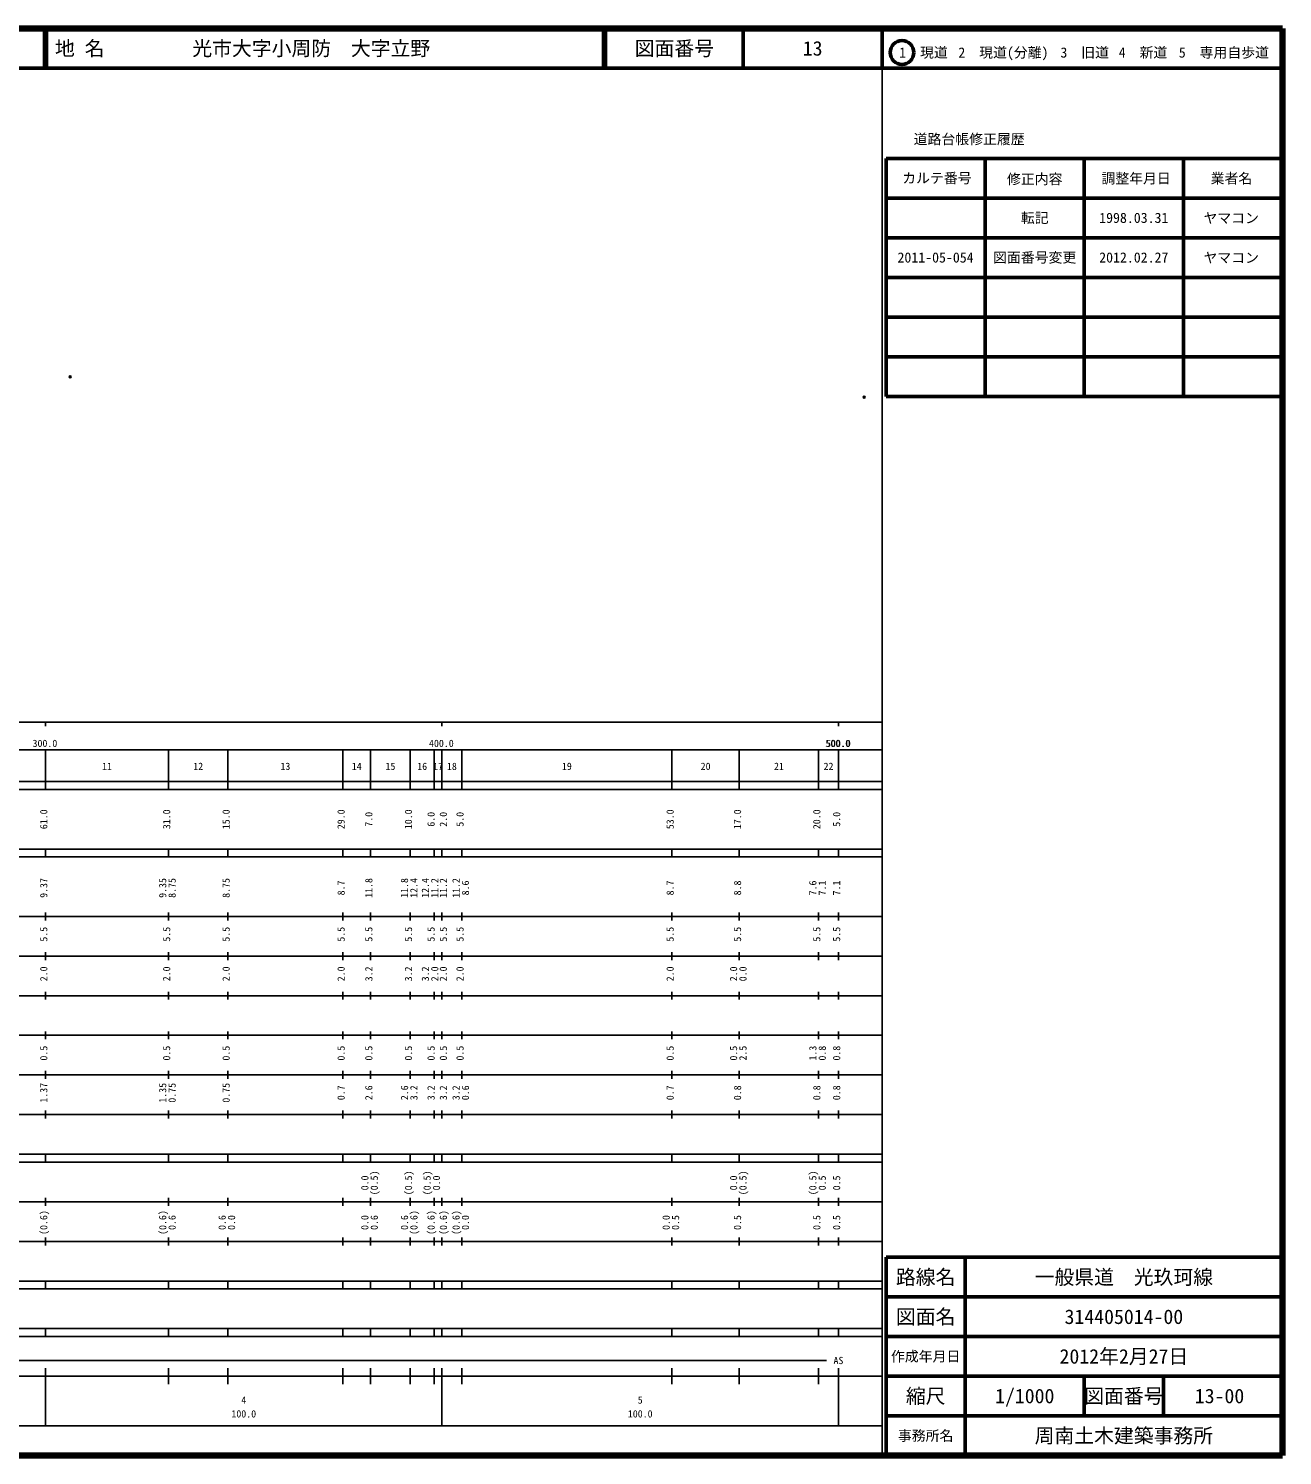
# Model space of a CAD drawing. Units: millimetres on the paper. Extents: x 40 to 680, y 20 to 380.
# Drawn here: x 363.7 to 680, y 20 to 380 of the extents above; entities that cross this region are included whole.
import ezdxf
from ezdxf.enums import TextEntityAlignment as Align

# ---------------------------------------------------------------- set-up
doc = ezdxf.new("R2010")
doc.units = ezdxf.units.MM
doc.header["$PDMODE"] = 32
doc.header["$PDSIZE"] = 0.5
doc.layers.add('M-OTRS', color=6, linetype='Continuous')
doc.layers.add('M-TTL-TXT', color=7, linetype='Continuous')
for name, color, linetype, lineweight in [('M-TTL', 2, 'Continuous', 140), ('M-TTL-BAND', 7, 'Continuous', 25), ('M-TTL-FRAM', 2, 'Continuous', 50), ('M-TTL-LINE', 7, 'Continuous', 50)]:
    doc.layers.add(name, color=color, linetype=linetype, lineweight=lineweight)
doc.styles.add('ＭＳ ゴシック', font='')
doc.styles.get('ＭＳ ゴシック').set_extended_font_data('MS Gothic')

msp = doc.modelspace()

# ---------------------------------------------------------------- linework, layer by layer
at = {"layer": 'M-OTRS'}
for p in [(374.209, 292.107), (574.491, 287.009)]:
    msp.add_point(p, dxfattribs=at)
at = {"layer": 'M-TTL'}
for p, q in [((680, 380), (40, 380)), ((680, 20), (680, 380)), ((40, 20), (680, 20))]:
    msp.add_line(p, q, dxfattribs=at)
at = {"layer": 'M-TTL-BAND'}
for p, q in [((579, 20), (579, 370)), ((40, 205), (579, 205)), ((368, 205), (368, 204)), ((468, 205), (468, 204)), ((568, 205), (568, 204)), ((68, 198), (579, 198)), ((368, 188), (368, 198)), ((399, 188), (399, 198)), ((414, 188), (414, 198)), ((443, 188), (443, 198)), ((450, 188), (450, 198)), ((460, 188), (460, 198)), ((466, 188), (466, 198)), ((468, 188), (468, 198)), ((473, 188), (473, 198)), ((526, 188), (526, 198)), ((543, 188), (543, 198)), ((563, 188), (563, 198)), ((568, 188), (568, 198)), ((40, 190), (579, 190)), ((40, 188), (579, 188)), ((40, 173), (579, 173)), ((368, 171), (368, 173)), ((399, 171), (399, 173)), ((414, 171), (414, 173)), ((443, 171), (443, 173)), ((450, 171), (450, 173)), ((460, 171), (460, 173)), ((466, 171), (466, 173)), ((468, 171), (468, 173)), ((473, 171), (473, 173)), ((526, 171), (526, 173)), ((543, 171), (543, 173)), ((563, 171), (563, 173)), ((568, 171), (568, 173)), ((40, 171), (579, 171)), ((40, 156), (579, 156)), ((368, 155), (368, 157)), ((399, 155), (399, 157)), ((414, 155), (414, 157)), ((443, 155), (443, 157)), ((450, 155), (450, 157)), ((460, 155), (460, 157)), ((466, 155), (466, 157)), ((468, 155), (468, 157)), ((473, 155), (473, 157)), ((526, 155), (526, 157)), ((543, 155), (543, 157)), ((563, 155), (563, 157)), ((568, 155), (568, 157)), ((46, 146), (579, 146)), ((368, 145), (368, 147)), ((399, 145), (399, 147)), ((414, 145), (414, 147)), ((443, 145), (443, 147)), ((450, 145), (450, 147)), ((460, 145), (460, 147)), ((466, 145), (466, 147)), ((468, 145), (468, 147)), ((473, 145), (473, 147)), ((526, 145), (526, 147)), ((543, 145), (543, 147)), ((563, 145), (563, 147)), ((568, 145), (568, 147)), ((368, 135), (368, 137)), ((399, 135), (399, 137)), ((414, 135), (414, 137)), ((443, 135), (443, 137)), ((450, 135), (450, 137)), ((460, 135), (460, 137)), ((466, 135), (466, 137)), ((468, 135), (468, 137)), ((473, 135), (473, 137)), ((526, 135), (526, 137)), ((543, 135), (543, 137)), ((563, 135), (563, 137)), ((568, 135), (568, 137)), ((52, 136), (579, 136)), ((46, 126), (579, 126)), ((368, 125), (368, 127)), ((399, 125), (399, 127)), ((414, 125), (414, 127)), ((443, 125), (443, 127)), ((450, 125), (450, 127)), ((460, 125), (460, 127)), ((466, 125), (466, 127)), ((468, 125), (468, 127)), ((473, 125), (473, 127)), ((526, 125), (526, 127)), ((543, 125), (543, 127)), ((563, 125), (563, 127)), ((568, 125), (568, 127)), ((52, 116), (579, 116)), ((368, 115), (368, 117)), ((399, 115), (399, 117)), ((414, 115), (414, 117)), ((443, 115), (443, 117)), ((450, 115), (450, 117)), ((460, 115), (460, 117)), ((466, 115), (466, 117)), ((468, 115), (468, 117)), ((473, 115), (473, 117)), ((526, 115), (526, 117)), ((543, 115), (543, 117)), ((563, 115), (563, 117)), ((568, 115), (568, 117)), ((46, 106), (579, 106)), ((368, 105), (368, 107)), ((399, 105), (399, 107)), ((414, 105), (414, 107)), ((443, 105), (443, 107)), ((450, 105), (450, 107)), ((460, 105), (460, 107)), ((466, 105), (466, 107)), ((468, 105), (468, 107)), ((473, 105), (473, 107)), ((526, 105), (526, 107)), ((543, 105), (543, 107)), ((563, 105), (563, 107)), ((568, 105), (568, 107)), ((40, 96), (579, 96)), ((40, 94), (579, 94)), ((368, 94), (368, 96)), ((399, 94), (399, 96)), ((414, 94), (414, 96)), ((443, 94), (443, 96)), ((450, 94), (450, 96)), ((460, 94), (460, 96)), ((466, 94), (466, 96)), ((468, 94), (468, 96)), ((473, 94), (473, 96)), ((526, 94), (526, 96)), ((543, 94), (543, 96)), ((563, 94), (563, 96)), ((568, 94), (568, 96)), ((49, 84), (579, 84)), ((368, 83), (368, 85)), ((399, 83), (399, 85)), ((414, 83), (414, 85)), ((443, 83), (443, 85)), ((450, 83), (450, 85)), ((460, 83), (460, 85)), ((466, 83), (466, 85)), ((468, 83), (468, 85)), ((473, 83), (473, 85)), ((526, 83), (526, 85)), ((543, 83), (543, 85)), ((563, 83), (563, 85)), ((568, 83), (568, 85)), ((40, 74), (579, 74)), ((368, 73), (368, 75)), ((399, 73), (399, 75)), ((414, 73), (414, 75)), ((443, 73), (443, 75)), ((450, 73), (450, 75)), ((460, 73), (460, 75)), ((466, 73), (466, 75)), ((468, 73), (468, 75)), ((473, 73), (473, 75)), ((526, 73), (526, 75)), ((543, 73), (543, 75)), ((563, 73), (563, 75)), ((568, 73), (568, 75)), ((40, 64), (579, 64)), ((40, 62), (579, 62)), ((368, 62), (368, 64)), ((399, 62), (399, 64)), ((414, 62), (414, 64)), ((443, 62), (443, 64)), ((450, 62), (450, 64)), ((460, 62), (460, 64)), ((466, 62), (466, 64)), ((468, 62), (468, 64)), ((473, 62), (473, 64)), ((526, 62), (526, 64)), ((543, 62), (543, 64)), ((563, 62), (563, 64)), ((568, 62), (568, 64)), ((40, 52), (579, 52)), ((368, 50), (368, 52)), ((399, 50), (399, 52)), ((414, 50), (414, 52)), ((443, 50), (443, 52)), ((450, 50), (450, 52)), ((460, 50), (460, 52)), ((466, 50), (466, 52)), ((468, 50), (468, 52)), ((473, 50), (473, 52)), ((526, 50), (526, 52)), ((543, 50), (543, 52)), ((563, 50), (563, 52)), ((568, 50), (568, 52)), ((40, 50), (579, 50)), ((71, 44), (565, 44)), ((40, 40), (579, 40)), ((368, 27.5), (368, 42)), ((399, 38), (399, 42)), ((414, 38), (414, 42)), ((443, 38), (443, 42)), ((450, 38), (450, 42)), ((460, 38), (460, 42)), ((466, 38), (466, 42)), ((468, 27.5), (468, 42)), ((473, 38), (473, 42)), ((526, 38), (526, 42)), ((543, 38), (543, 42)), ((563, 38), (563, 42)), ((568, 27.5), (568, 42)), ((68, 27.5), (579, 27.5))]:
    msp.add_line(p, q, dxfattribs=at)
at = {"layer": 'M-TTL-FRAM'}
for p, q in [((580, 347.197), (580, 287.197)), ((580, 347.197), (680, 347.197)), ((580, 287.197), (680, 287.197)), ((680, 70), (580, 70)), ((580, 70), (580, 20))]:
    msp.add_line(p, q, dxfattribs=at)
at = {"layer": 'M-TTL-LINE'}
for p, q in [((367.75, 380), (367.75, 370)), ((368.25, 380), (368.25, 370)), ((508.747, 380), (508.747, 370)), ((509.247, 380), (509.247, 370)), ((543.997, 380), (543.997, 370)), ((579, 380), (579, 370)), ((40, 370), (680, 370)), ((605, 347.197), (605, 287.197)), ((630, 347.197), (630, 287.197)), ((655, 347.197), (655, 287.197)), ((580, 337.197), (680, 337.197)), ((580, 327.197), (680, 327.197)), ((580, 317.197), (680, 317.197)), ((580, 307.197), (680, 307.197)), ((580, 297.197), (680, 297.197)), ((600, 70), (600, 20)), ((680, 60), (580, 60)), ((680, 50), (580, 50)), ((680, 40), (580, 40)), ((630, 40), (630, 30)), ((650, 40), (650, 30)), ((680, 30), (580, 30))]:
    msp.add_line(p, q, dxfattribs=at)
msp.add_circle((584.031, 373.958), 3, dxfattribs=at)

# ---------------------------------------------------------------- texts
at = {"layer": 'M-TTL-BAND', "style": 'ＭＳ ゴシック'}
for s, p in [('300.0', (367.844, 198.195)), ('400.0', (467.844, 198.195)), ('500.0', (567.844, 198.195)), ('500.0', (568, 198.195)), ('11', (383.5, 192.405)), ('12', (406.5, 192.405)), ('13', (428.5, 192.405)), ('14', (446.5, 192.405)), ('15', (455, 192.405)), ('16', (463, 192.405)), ('17', (467, 192.405)), ('18', (470.5, 192.405)), ('19', (499.5, 192.405)), ('20', (534.5, 192.405)), ('21', (553, 192.405)), ('22', (565.5, 192.405)), ('AS', (568, 42.5)), ('4', (418, 32.523)), ('5', (518, 32.523)), ('100.0', (418, 29.033)), ('100.0', (518, 29.033))]:
    msp.add_text(s, height=1.833, dxfattribs=at).set_placement(p, align=Align.BOTTOM_CENTER)
for s, p in [('61.0', (369, 180.5)), ('31.0', (400, 180.5)), ('15.0', (415, 180.5)), ('29.0', (444, 180.5)), ('7.0', (451, 180.5)), ('10.0', (461, 180.5)), ('6.0', (466.696, 180.5)), ('2.0', (469.796, 180.5)), ('5.0', (474, 180.5)), ('53.0', (527, 180.5)), ('17.0', (544, 180.5)), ('20.0', (564, 180.5)), ('5.0', (569, 180.5)), ('9.37', (369, 163.174)), ('9.35', (399, 163.174)), ('8.75', (401.37, 163.174)), ('8.75', (415, 163.174)), ('8.7', (444, 163.174)), ('11.8', (451, 163.174)), ('11.8', (460, 163.174)), ('12.4', (462.37, 163.174)), ('12.4', (465.259, 163.174)), ('11.2', (467.629, 163.174)), ('11.2', (469.796, 163.174)), ('11.2', (473, 163.174)), ('8.6', (475.37, 163.174)), ('8.7', (527, 163.174)), ('8.8', (544, 163.174)), ('7.6', (563, 163.174)), ('7.1', (565.37, 163.174)), ('7.1', (569, 163.174)), ('5.5', (369, 151.5)), ('5.5', (400, 151.5)), ('5.5', (415, 151.5)), ('5.5', (444, 151.5)), ('5.5', (451, 151.5)), ('5.5', (461, 151.5)), ('5.5', (466.696, 151.5)), ('5.5', (469.796, 151.5)), ('5.5', (474, 151.5)), ('5.5', (527, 151.5)), ('5.5', (544, 151.5)), ('5.5', (564, 151.5)), ('5.5', (569, 151.5)), ('2.0', (369, 141.5)), ('2.0', (400, 141.5)), ('2.0', (415, 141.5)), ('2.0', (444, 141.5)), ('3.2', (451, 141.5)), ('3.2', (461, 141.5)), ('3.2', (465.259, 141.5)), ('2.0', (467.629, 141.5)), ('2.0', (469.796, 141.5)), ('2.0', (474, 141.5)), ('2.0', (527, 141.5)), ('2.0', (543, 141.5)), ('0.0', (545.37, 141.5)), ('0.5', (369, 121.5)), ('0.5', (400, 121.5)), ('0.5', (415, 121.5)), ('0.5', (444, 121.5)), ('0.5', (451, 121.5)), ('0.5', (461, 121.5)), ('0.5', (466.696, 121.5)), ('0.5', (469.796, 121.5)), ('0.5', (474, 121.5)), ('0.5', (527, 121.5)), ('0.5', (543, 121.5)), ('2.5', (545.37, 121.5)), ('1.3', (563, 121.5)), ('0.8', (565.37, 121.5)), ('0.8', (569, 121.5)), ('1.37', (369, 111.5)), ('1.35', (399, 111.5)), ('0.75', (401.37, 111.5)), ('0.75', (415, 111.5)), ('0.7', (444, 111.5)), ('2.6', (451, 111.5)), ('2.6', (460, 111.5)), ('3.2', (462.37, 111.5)), ('3.2', (466.696, 111.5)), ('3.2', (469.796, 111.5)), ('3.2', (473, 111.5)), ('0.6', (475.37, 111.5)), ('0.7', (527, 111.5)), ('0.8', (544, 111.5)), ('0.8', (564, 111.5)), ('0.8', (569, 111.5)), ('0.0', (450, 88.764)), ('(0.5)', (452.37, 88.764)), ('(0.5)', (461, 88.764)), ('(0.5)', (465.696, 88.764)), ('0.0', (468.066, 88.764)), ('0.0', (543, 88.764)), ('(0.5)', (545.37, 88.764)), ('(0.5)', (563, 88.764)), ('0.5', (565.37, 88.764)), ('0.5', (569, 88.764)), ('(0.6)', (369, 78.764)), ('(0.6)', (399, 78.764)), ('0.6', (401.37, 78.764)), ('0.6', (414, 78.764)), ('0.0', (416.37, 78.764)), ('0.0', (450, 78.764)), ('0.6', (452.37, 78.764)), ('0.6', (460, 78.764)), ('(0.6)', (462.37, 78.764)), ('(0.6)', (466.696, 78.764)), ('(0.6)', (469.796, 78.764)), ('(0.6)', (473, 78.764)), ('0.0', (475.37, 78.764)), ('0.0', (526, 78.764)), ('0.5', (528.37, 78.764)), ('0.5', (544, 78.764)), ('0.5', (564, 78.764)), ('0.5', (569, 78.764))]:
    msp.add_text(s, height=1.833, rotation=90, dxfattribs=at).set_placement(p, align=Align.BOTTOM_CENTER)
at = {"layer": 'M-TTL-TXT', "style": 'ＭＳ ゴシック'}
for s, p in [('地 名', (370.38, 375)), ('光市大字小周防\u3000大字立野', (405.024, 375))]:
    msp.add_text(s, height=3.666, dxfattribs=at).set_placement(p, align=Align.MIDDLE_LEFT)
for s, height, p in [('図面番号', 3.666, (526.622, 375)), ('13', 3.666, (561.497, 375)), ('1\u3000現道', 2.566, (589.448, 373.958)), ('2\u3000現道(分離)', 2.566, (609.619, 373.958)), ('3\u3000旧道', 2.566, (630.121, 373.958)), ('4\u3000新道', 2.566, (644.824, 373.958)), ('5\u3000専用自歩道', 2.566, (665.228, 373.958)), ('道路台帳修正履歴', 2.566, (600.968, 352.113)), ('カルテ番号', 2.566, (592.839, 342.277)), ('修正内容', 2.566, (617.509, 342.023)), ('調整年月日', 2.566, (643.089, 342.197)), ('業者名', 2.566, (667.134, 342.197)), ('転記', 2.566, (617.5, 332.245)), ('1998.03.31', 2.566, (642.5, 332.245)), ('ヤマコン', 2.566, (667.077, 332.189)), ('2011-05-054', 2.566, (592.5, 322.245)), ('図面番号変更', 2.566, (617.5, 322.245)), ('2012.02.27', 2.566, (642.5, 322.245)), ('ヤマコン', 2.566, (667.077, 322.189)), ('路線名', 3.666, (590, 65)), ('路線名', 3.666, (590, 65)), ('一般県道\u3000光玖珂線', 3.666, (640, 65)), ('図面名', 3.666, (590, 55)), ('図面名', 3.666, (590, 55)), ('314405014-00', 3.666, (640, 55)), ('2012年2月27日', 3.666, (640, 45)), ('作成年月日', 2.566, (590, 45)), ('作成年月日', 2.566, (590, 45)), ('縮尺', 3.666, (590, 35)), ('縮尺', 3.666, (590, 35)), ('1/1000', 3.666, (615, 35)), ('図面番号', 3.666, (640, 35)), ('図面番号', 3.666, (640, 35)), ('13-00', 3.666, (664.125, 35)), ('事務所名', 2.566, (590, 25)), ('事務所名', 2.566, (590, 25)), ('周南土木建築事務所', 3.666, (640, 25))]:
    msp.add_text(s, height=height, dxfattribs=at).set_placement(p, align=Align.MIDDLE_CENTER)

doc.saveas('drawing.dxf')
